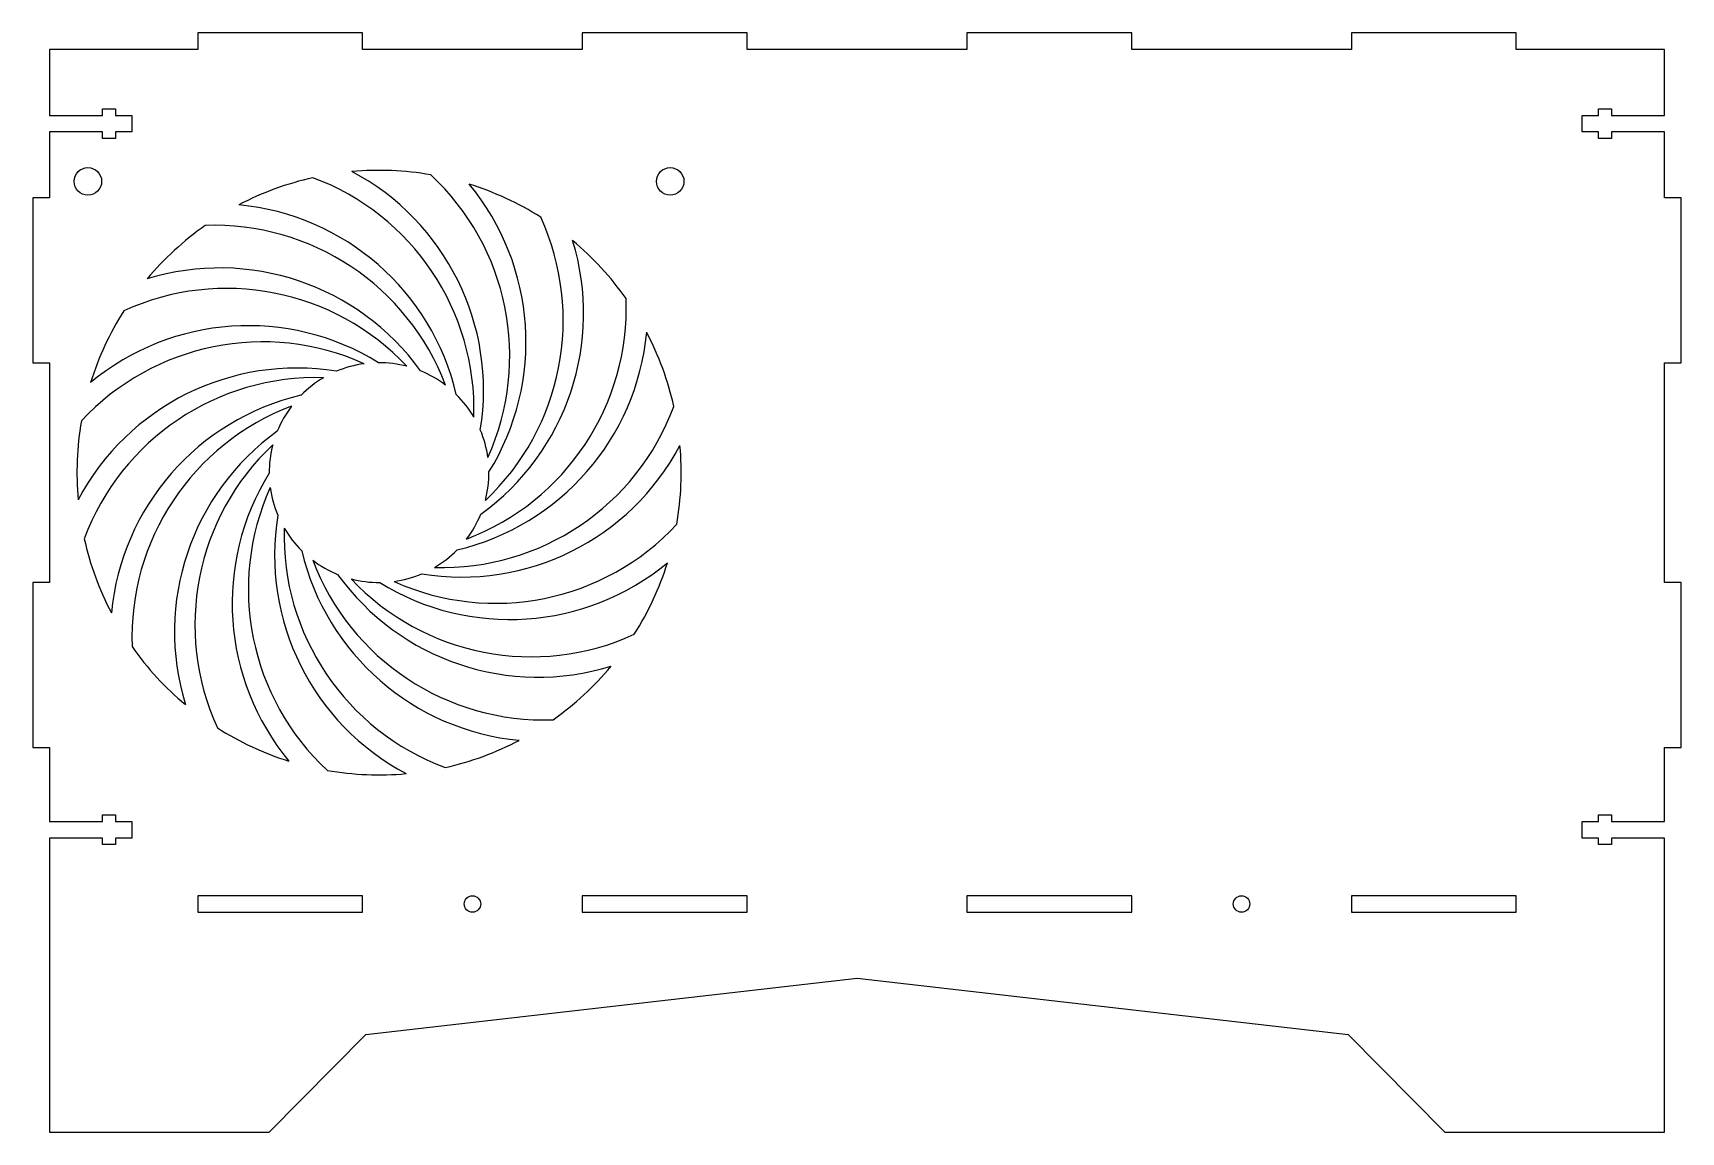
# Model space of a CAD drawing. Header units: millimetres. Extents: x -3 to 297, y 0 to 200.
import ezdxf

# ---------------------------------------------------------------- set-up
doc = ezdxf.new("R2010")
doc.units = ezdxf.units.MM

msp = doc.modelspace()

# ---------------------------------------------------------------- linework, layer by layer
at = {"color": 7, "linetype": 'Continuous', "lineweight": 25}
for p, q in [((26.9, 199.7), (26.9, 196.7)), ((56.9, 199.7), (26.9, 199.7)), ((56.9, 196.7), (56.9, 199.7)), ((96.9, 199.7), (96.9, 196.7)), ((126.9, 199.7), (96.9, 199.7)), ((126.9, 196.7), (126.9, 199.7)), ((166.9, 199.7), (166.9, 196.7)), ((196.9, 199.7), (166.9, 199.7)), ((196.9, 196.7), (196.9, 199.7)), ((236.9, 199.7), (236.9, 196.7)), ((266.9, 199.7), (236.9, 199.7)), ((266.9, 196.7), (266.9, 199.7)), ((-0.1, 196.7), (-0.1, 184.7)), ((26.9, 196.7), (-0.1, 196.7)), ((96.9, 196.7), (56.9, 196.7)), ((166.9, 196.7), (126.9, 196.7)), ((236.9, 196.7), (196.9, 196.7)), ((293.9, 196.7), (266.9, 196.7)), ((293.9, 184.7), (293.9, 196.7)), ((-0.1, 184.7), (9.53, 184.7)), ((9.53, 185.9), (11.9, 185.9)), ((9.53, 184.7), (9.53, 185.9)), ((11.9, 185.9), (11.9, 184.7)), ((11.9, 184.7), (14.9, 184.7)), ((14.9, 184.7), (14.9, 181.7)), ((278.9, 184.7), (281.9, 184.7)), ((278.9, 181.7), (278.9, 184.7)), ((281.9, 185.9), (284.27, 185.9)), ((281.9, 184.7), (281.9, 185.9)), ((284.27, 185.9), (284.27, 184.7)), ((284.27, 184.7), (293.9, 184.7)), ((-0.1, 181.7), (-0.1, 169.7)), ((9.53, 181.7), (-0.1, 181.7)), ((9.53, 180.5), (9.53, 181.7)), ((11.9, 180.5), (9.53, 180.5)), ((11.9, 181.7), (11.9, 180.5)), ((14.9, 181.7), (11.9, 181.7)), ((281.9, 181.7), (278.9, 181.7)), ((281.9, 180.5), (281.9, 181.7)), ((284.27, 180.5), (281.9, 180.5)), ((284.27, 181.7), (284.27, 180.5)), ((293.9, 181.7), (284.27, 181.7)), ((293.9, 169.7), (293.9, 181.7)), ((-3.1, 169.7), (-3.1, 139.7)), ((-0.1, 169.7), (-3.1, 169.7)), ((296.9, 169.7), (293.9, 169.7)), ((296.9, 139.7), (296.9, 169.7)), ((-3.1, 139.7), (-0.1, 139.7)), ((-0.1, 139.7), (-0.1, 99.7)), ((293.9, 139.7), (296.9, 139.7)), ((293.9, 99.7), (293.9, 139.7)), ((-3.1, 99.7), (-3.1, 69.7)), ((-0.1, 99.7), (-3.1, 99.7)), ((296.9, 99.7), (293.9, 99.7)), ((296.9, 69.7), (296.9, 99.7)), ((-3.1, 69.7), (-0.1, 69.7)), ((-0.1, 69.7), (-0.1, 56.2)), ((293.9, 69.7), (296.9, 69.7)), ((293.9, 56.2), (293.9, 69.7)), ((9.53, 57.4), (11.9, 57.4)), ((9.53, 56.2), (9.53, 57.4)), ((11.9, 57.4), (11.9, 56.2)), ((281.9, 57.4), (284.27, 57.4)), ((281.9, 56.2), (281.9, 57.4)), ((284.27, 57.4), (284.27, 56.2)), ((-0.1, 56.2), (9.53, 56.2)), ((11.9, 56.2), (14.9, 56.2)), ((14.9, 56.2), (14.9, 53.2)), ((278.9, 56.2), (281.9, 56.2)), ((278.9, 53.2), (278.9, 56.2)), ((284.27, 56.2), (293.9, 56.2)), ((-0.1, 53.2), (-0.1, -0.3)), ((9.53, 53.2), (-0.1, 53.2)), ((9.53, 52), (9.53, 53.2)), ((11.9, 52), (9.53, 52)), ((11.9, 53.2), (11.9, 52)), ((14.9, 53.2), (11.9, 53.2)), ((281.9, 53.2), (278.9, 53.2)), ((281.9, 52), (281.9, 53.2)), ((284.27, 52), (281.9, 52)), ((284.27, 53.2), (284.27, 52)), ((293.9, 53.2), (284.27, 53.2)), ((293.9, -0.3), (293.9, 53.2)), ((56.9, 42.7), (26.9, 42.7)), ((26.9, 42.7), (26.9, 39.7)), ((56.9, 39.7), (56.9, 42.7)), ((126.9, 42.7), (96.9, 42.7)), ((96.9, 42.7), (96.9, 39.7)), ((126.9, 39.7), (126.9, 42.7)), ((196.9, 42.7), (166.9, 42.7)), ((166.9, 42.7), (166.9, 39.7)), ((196.9, 39.7), (196.9, 42.7)), ((266.9, 42.7), (236.9, 42.7)), ((236.9, 42.7), (236.9, 39.7)), ((266.9, 39.7), (266.9, 42.7)), ((26.9, 39.7), (56.9, 39.7)), ((96.9, 39.7), (126.9, 39.7)), ((166.9, 39.7), (196.9, 39.7)), ((236.9, 39.7), (266.9, 39.7)), ((57.48, 17.48), (146.9, 27.7)), ((146.9, 27.7), (236.32, 17.48)), ((39.9, -0.3), (57.48, 17.48)), ((236.32, 17.48), (253.9, -0.3)), ((-0.1, -0.3), (39.9, -0.3)), ((253.9, -0.3), (293.9, -0.3))]:
    msp.add_line(p, q, dxfattribs=at)
for centre, radius in [((6.9, 172.7), 2.5), ((112.9, 172.7), 2.5), ((76.9, 41.2), 1.5), ((216.9, 41.2), 1.5)]:
    msp.add_circle(centre, radius, dxfattribs=at)
for centre, radius, start, end in [((59.9, 119.7), 55, 80.1527, 95.1527), ((33.92, 134.7), 45, 350.7419, 62.1225), ((59.9, 119.7), 55, 102.6527, 117.6527), ((32.18, 131.18), 45, 358.2419, 69.6225), ((38.69, 140.92), 45, 335.7419, 47.1225), ((59.9, 119.7), 55, 57.6527, 72.6527), ((41.64, 143.5), 45, 328.2419, 39.6225), ((30.16, 123.62), 45, 13.2419, 84.6225), ((48.42, 147.42), 45, 313.2419, 24.6225), ((59.9, 119.7), 55, 125.1527, 140.1527), ((29.9, 119.7), 45, 20.7419, 92.1225), ((52.13, 148.68), 45, 305.7419, 17.1225), ((59.9, 119.7), 55, 35.1527, 50.1527), ((30.92, 111.94), 45, 35.7419, 107.1225), ((32.18, 108.22), 45, 43.2419, 114.6225), ((59.9, 149.7), 45, 290.7419, 2.1225), ((59.9, 119.7), 55, 147.6527, 162.6527), ((36.1, 101.44), 45, 58.2419, 129.6225), ((63.81, 149.45), 45, 283.2419, 354.6225), ((59.9, 119.7), 55, 12.6527, 27.6527), ((38.69, 98.49), 45, 65.7419, 137.1225), ((44.9, 93.72), 45, 80.7419, 152.1225), ((59.9, 119.7), 20, 97.8311, 112.8311), ((59.9, 119.7), 20, 75.3311, 90.3311), ((59.9, 119.7), 20, 52.8311, 67.8311), ((48.42, 91.99), 45, 88.2419, 159.6225), ((59.9, 119.7), 20, 120.3311, 135.3311), ((55.98, 89.96), 45, 103.2419, 174.6225), ((59.9, 119.7), 20, 30.3311, 45.3311), ((59.9, 119.7), 55, 170.1527, 185.1527), ((59.9, 89.7), 45, 110.7419, 182.1225), ((59.9, 119.7), 20, 142.8311, 157.8311), ((71.38, 147.42), 45, 268.2419, 339.6225), ((67.66, 90.73), 45, 125.7419, 197.1225), ((59.9, 119.7), 20, 7.8311, 22.8311), ((71.38, 91.99), 45, 133.2419, 204.6225), ((59.9, 119.7), 20, 165.3311, 180.3311), ((74.9, 145.68), 45, 260.7419, 332.1225), ((59.9, 119.7), 55, 350.1527, 5.1527), ((78.16, 95.9), 45, 148.2419, 219.6225), ((59.9, 119.7), 20, 345.3311, 0.3311), ((81.11, 98.49), 45, 155.7419, 227.1225), ((59.9, 119.7), 20, 187.8311, 202.8311), ((85.88, 104.7), 45, 170.7419, 242.1225), ((59.9, 119.7), 20, 322.8311, 337.8311), ((87.61, 108.22), 45, 178.2419, 249.6225), ((59.9, 119.7), 20, 210.3311, 225.3311), ((81.11, 140.92), 45, 245.7419, 317.1225), ((59.9, 119.7), 55, 192.6527, 207.6527), ((89.64, 115.79), 45, 193.2419, 264.6225), ((59.9, 119.7), 20, 300.3311, 315.3311), ((59.9, 119.7), 20, 232.8311, 247.8311), ((89.9, 119.7), 45, 200.7419, 272.1225), ((83.7, 137.97), 45, 238.2419, 309.6225), ((59.9, 119.7), 55, 327.6527, 342.6527), ((88.88, 127.47), 45, 215.7419, 287.1225), ((59.9, 119.7), 20, 255.3311, 270.3311), ((87.61, 131.18), 45, 223.2419, 294.6225), ((59.9, 119.7), 20, 277.8311, 292.8311), ((59.9, 119.7), 55, 215.1527, 230.1527), ((59.9, 119.7), 55, 305.1527, 320.1527), ((59.9, 119.7), 55, 237.6527, 252.6527), ((59.9, 119.7), 55, 282.6527, 297.6527), ((59.9, 119.7), 55, 260.1527, 275.1527)]:
    msp.add_arc(centre, radius, start, end, dxfattribs=at)

doc.saveas('drawing.dxf')
